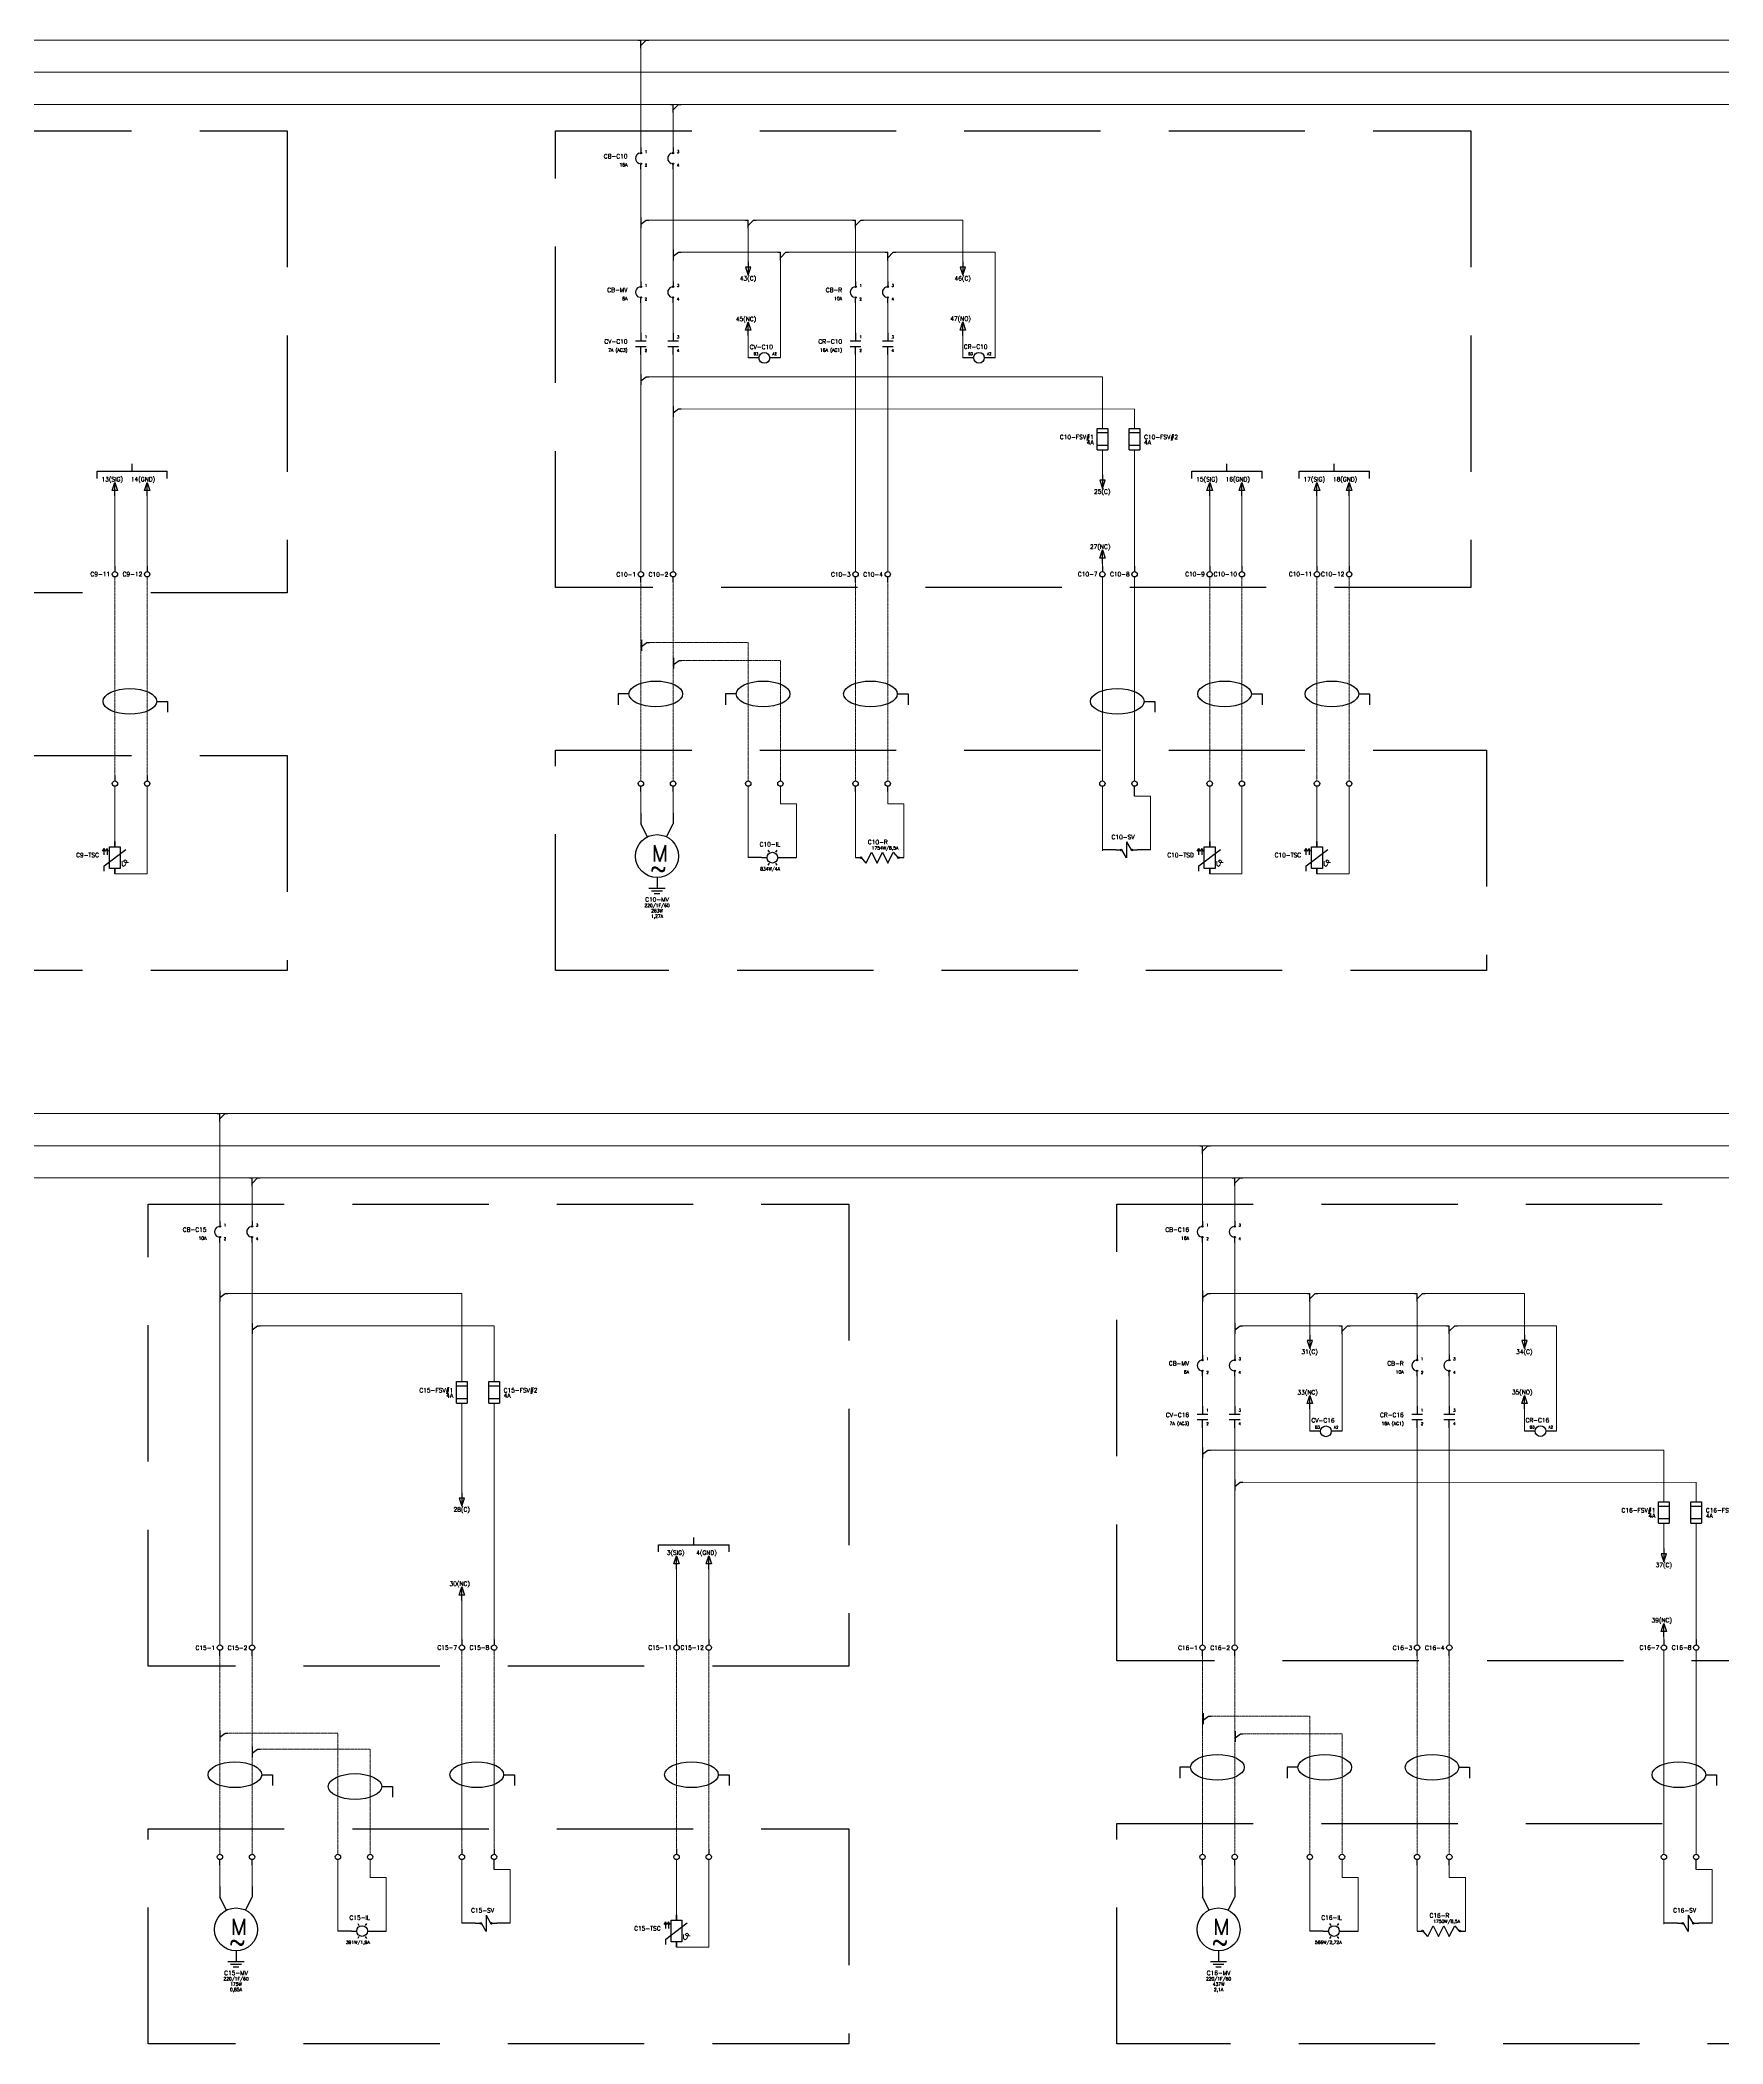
# Model space of a CAD drawing. Header units: inches. Extents: x 75782 to 87231, y -34126 to -18655.
# Drawn here: x 84316 to 85884, y -33126 to -31259 of the extents above; entities that cross this region are included whole.
import ezdxf
from ezdxf.enums import TextEntityAlignment as Align

# ---------------------------------------------------------------- set-up
doc = ezdxf.new("R2010")
doc.units = ezdxf.units.IN
doc.header["$MEASUREMENT"] = 0
doc.linetypes.add('DASHED', pattern=[19.05, 12.7, -6.35])
doc.linetypes.add('EPLANLINE7', pattern=[0])
for name, color, linetype, lineweight in [('A-Cable Belden', 9, 'Continuous', 18), ('A-Cables 220V', 6, 'Continuous', 18), ('SYMBOL', 2, 'Continuous', 25)]:
    doc.layers.add(name, color=color, linetype=linetype, lineweight=lineweight)
doc.styles.get("Standard").update_dxf_attribs({"font": 'ROMANS.SHX'})

# ---------------------------------------------------------------- blocks, each defined once
blk = doc.blocks.new('Temperature sensor')
for p, q in [((-10, -22.5), (10, -7.5)), ((-10, -27.5), (-10, -22.5))]:
    blk.add_line(p, q)
for points in [[(0, 0), (0, 0), (0, -5), (0, -5)], [(-5, -5), (5, -5), (5, -25), (-5, -25)], [(0, -30), (0, -30), (0, -25), (0, -25)]]:
    blk.add_lwpolyline(points, close=True)
at = {"layer": 'SYMBOL', "color": 0, "linetype": 'EPLANLINE7', "lineweight": 25}
for p, q in [((-10.4, -6.5), (-11.9, -8.9)), ((-10.4, -6.5), (-10.4, -12.5)), ((-10.4, -6.5), (-8.9, -8.9)), ((-7.4, -6.5), (-7.4, -12.5))]:
    blk.add_line(p, q, dxfattribs=at)
at = {"layer": 'SYMBOL', "color": 0, "linetype": 'EPLANLINE7', "lineweight": 13}
for p, q in [((-7.4, -6.5), (-8.9, -8.9)), ((-7.4, -6.5), (-5.9, -8.9)), ((-7.4, -12.5), (-7.4, -12.5)), ((-7.4, -12.5), (-7.4, -12.5)), ((6.6, -18.3), (6.6, -21.9)), ((9.6, -17.1), (8.1, -18.3)), ((8.1, -18.3), (9.6, -19.5)), ((11.1, -18.3), (9.6, -17.1)), ((9.6, -21.9), (11.1, -18.3)), ((6.6, -21.9), (8.1, -23.1)), ((8.1, -23.1), (9.6, -21.9)), ((9.6, -19.5), (12.6, -19.5))]:
    blk.add_line(p, q, dxfattribs=at)
at = {"flags": 4}
blk.add_attdef('NAME', text='', height=4, dxfattribs=at).set_placement((-14.8, -14.6), align=Align.RIGHT)
blk = doc.blocks.new('Borne - arriba')
blk.add_line((0, 0), (0, -5))
blk.add_circle((0, -7.5), 2.5)
at = {"flags": 4}
blk.add_attdef('NAME', text='', height=4, dxfattribs=at).set_placement((-4.4, -9.3), align=Align.RIGHT)
blk.add_attdef('#', (4.6, -8.9), '', height=3, dxfattribs=at)
blk = doc.blocks.new('Arrow-up')
for p, q in [((-2.5, 5), (0, 12.5)), ((2.5, 5), (-2.5, 5)), ((0, 0), (0, 12.5)), ((0, 12.5), (2.5, 5))]:
    blk.add_line(p, q)
at = {"flags": 4}
blk.add_attdef('NAME', text='', height=4, dxfattribs=at).set_placement((7.5, 13.5), align=Align.RIGHT)
blk = doc.blocks.new('derivación inferior')
for p, q in [((-2.5, 0), (0, 0)), ((0, -7.5), (0, 0)), ((0, -5), (5, 0)), ((5, 0), (7.5, 0))]:
    blk.add_line(p, q)
blk = doc.blocks.new('2F Breaker')
for p, q in [((0, 0), (0, -4.3)), ((30, 0), (30, -4.3)), ((0, -20), (0, -15.7)), ((30, -20), (30, -15.7))]:
    blk.add_line(p, q)
for centre in [(0, -5), (0, -15), (30, -5), (30, -15)]:
    blk.add_circle(centre, 0.653)
for centre in [(0, -10), (30, -10)]:
    blk.add_arc(centre, 5, 110, 250)
for s, p in [('2', (3.6, -17.7)), ('1', (3.6, -5)), ('3', (33.6, -5)), ('4', (33.6, -17.7))]:
    blk.add_text(s, height=2.5).set_placement(p)
at = {"flags": 4}
for tag, height, p in [('FEATURES', 3, (-12.5, -17.5)), ('NAME', 4, (-12.5, -10))]:
    blk.add_attdef(tag, text='', height=height, dxfattribs=at).set_placement(p, align=Align.RIGHT)
blk = doc.blocks.new('CONT 2F')
for p, q in [((33337.3, 23395.8), (33337.3, 23388.3)), ((33367.3, 23395.8), (33367.3, 23388.3)), ((33332.3, 23388.3), (33342.3, 23388.3)), ((33332.3, 23383.3), (33342.3, 23383.3)), ((33337.3, 23375.8), (33337.3, 23383.3)), ((33362.3, 23388.3), (33372.3, 23388.3)), ((33362.3, 23383.3), (33372.3, 23383.3)), ((33367.3, 23375.8), (33367.3, 23383.3))]:
    blk.add_line(p, q)
for s, p in [('1', (33340.9, 23390.8)), ('3', (33370.9, 23390.8)), ('2', (33340.9, 23378.1)), ('4', (33370.9, 23378.1))]:
    blk.add_text(s, height=2.5).set_placement(p)
at = {"flags": 4}
for tag, height, p in [('NAME', 4, (33324.8, 23385.8)), ('FEATURES', 3, (33324.8, 23378.3))]:
    blk.add_attdef(tag, text='', height=height, dxfattribs=at).set_placement(p, align=Align.RIGHT)
blk = doc.blocks.new('derivación a la derecha')
for p, q in [((0, 2.5), (0, -7.5)), ((0, -3.75), (5, 0)), ((5, 0), (7.5, 0))]:
    blk.add_line(p, q)
blk = doc.blocks.new('Relay Coil')
for p, q in [((5, 0), (0, 0)), ((20, 0), (15, 0))]:
    blk.add_line(p, q)
blk.add_circle((10, 0), 5)
for s, p in [('B3', (0, 2.5)), ('A2', (17.5, 2.5))]:
    blk.add_text(s, height=2.5).set_placement(p)
at = {"flags": 4}
for tag, height, p in [('NAME', 4, (18.1, 8.2)), ('INTENSIDAD', 3, (21, -10)), ('PAGE', 3, (20.6, -15.1))]:
    blk.add_attdef(tag, text='', height=height, dxfattribs=at).set_placement(p, align=Align.RIGHT)
blk = doc.blocks.new('Arrow-down')
for p, q in [((0, 0), (0, -12.5)), ((2.5, -5), (-2.5, -5)), ((-2.5, -5), (0, -12.5)), ((0, -12.5), (2.5, -5))]:
    blk.add_line(p, q)
at = {"flags": 4}
blk.add_attdef('NAME', text='', height=4, dxfattribs=at).set_placement((7.5, -17.5), align=Align.RIGHT)
blk = doc.blocks.new('2F motor')
for p, q in [((0, 0), (0, -10)), ((30, 0), (30, -10)), ((6.1, -22.1), (0, -10)), ((23.9, -22.1), (30, -10)), ((7.5, -70), (22.5, -70)), ((10, -72.5), (20, -72.5)), ((15, -60), (15, -70)), ((12.5, -75), (17.5, -75))]:
    blk.add_line(p, q)
blk.add_circle((15, -40), 20)
blk.add_text('M', height=15).set_placement((10, -45))
at = {"insert": (8.6, -43.8), "char_height": 15, "width": 78.304, "attachment_point": 1}
blk.add_mtext('{\\Fsimplex|c0;~}', dxfattribs=at)
at = {"flags": 4}
for tag, height, p in [('VOLTAJE', 3, (15, -87.5)), ('NAME', 4, (15, -82.5)), ('HP', 3, (15, -92.5)), ('CURRENT', 3, (15, -97.5))]:
    blk.add_attdef(tag, text='', height=height, dxfattribs=at).set_placement(p, align=Align.CENTER)
blk = doc.blocks.new('Heater')
for p, q in [((0, 0), (4.3, 0)), ((10, -5), (5.7, 0)), ((10, -5), (15, 5)), ((15, 5), (20, -5)), ((20, -5), (25, 5)), ((25, 5), (30, -5)), ((30, -5), (35, 5)), ((35, 5), (39.3, 0)), ((40.7, 0), (45, 0))]:
    blk.add_line(p, q)
for centre in [(5, 0), (40, 0)]:
    blk.add_circle(centre, 0.704)
at = {"flags": 4}
for tag, height, p in [('NAME', 4, (30, 12.5)), ('DATA', 3, (27.5, 7.5))]:
    blk.add_attdef(tag, text='', height=height, dxfattribs=at).set_placement(p, align=Align.RIGHT)
blk = doc.blocks.new('Pilot Light')
for p, q in [((-10, 0), (-5, 0)), ((-4.1, 7.1), (-3, 5.2)), ((4.1, 7.1), (3, 5.2)), ((5, 0), (10, 0)), ((-3, -5.2), (-4.1, -7.1)), ((3, -5.2), (4.1, -7.1))]:
    blk.add_line(p, q)
blk.add_circle((0, 0), 5)
at = {"flags": 4}
for tag, height, p in [('NAME', 4, (7.4, 10.4)), ('COLOR', 3, (7.2, -12.1))]:
    blk.add_attdef(tag, text='', height=height, dxfattribs=at).set_placement(p, align=Align.RIGHT)
blk = doc.blocks.new('Fusible')
at = {"color": 0, "ltscale": 0.1}
for p, q in [((45791, 2917.9), (45791, 2937.9)), ((45791, 2937.9), (45801, 2937.9)), ((45791, 2933.9), (45801, 2933.9)), ((45801, 2937.9), (45801, 2917.9)), ((45801, 2921.9), (45791, 2921.9)), ((45791, 2917.9), (45801, 2917.9))]:
    blk.add_line(p, q, dxfattribs=at)
at = {"flags": 4}
for p in [(45787.9, 2927.9), (45787.9, 2922.9)]:
    blk.add_attdef('NAME', text='', height=4, dxfattribs=at).set_placement(p, align=Align.RIGHT)
blk = doc.blocks.new('fusible1')
at = {"color": 0, "ltscale": 0.1}
for p, q in [((45821, 2917.9), (45821, 2937.9)), ((45821, 2937.9), (45831, 2937.9)), ((45821, 2933.9), (45831, 2933.9)), ((45831, 2937.9), (45831, 2917.9)), ((45831, 2921.9), (45821, 2921.9)), ((45821, 2917.9), (45831, 2917.9))]:
    blk.add_line(p, q, dxfattribs=at)
at = {"flags": 4}
for p in [(45834.9, 2927.9), (45834.9, 2922.9)]:
    blk.add_attdef('NAME', p, '', height=4, dxfattribs=at)
blk = doc.blocks.new('Borne - abajo')
blk.add_line((0, 0), (0, 5))
blk.add_circle((0, 7.5), 2.5)
at = {"flags": 4}
blk.add_attdef('NAME', text='', height=4, dxfattribs=at).set_placement((-4.4, 5.3), align=Align.RIGHT)
blk.add_attdef('#', (4.6, 5.9), '', height=3, dxfattribs=at)
blk = doc.blocks.new('Solenoid Coil')
for p, q in [((0, 0), (4.3, 0)), ((10, -7.5), (5.7, 0)), ((10, 7.5), (10, -7.5)), ((10, 7.5), (14.3, 0)), ((15.7, 0), (20, 0))]:
    blk.add_line(p, q)
for centre in [(5, 0), (15, 0)]:
    blk.add_circle(centre, 0.704)
at = {"flags": 4}
for tag, height, p in [('NAME', 4, (17.5, 10)), ('PAGE', 3, (15, -17.5))]:
    blk.add_attdef(tag, text='', height=height, dxfattribs=at).set_placement(p, align=Align.RIGHT)

msp = doc.modelspace()

# ---------------------------------------------------------------- linework, layer by layer
for p, q in [((84981, -31555), (84976, -31555)), ((85006, -31555), (85001, -31555)), ((85181, -31554.8), (85176, -31554.8)), ((85206, -31554.8), (85201, -31554.8)), ((84385.9, -31944), (84385.9, -31949)), ((84415.9, -31944), (84415.9, -31949)), ((84876, -31959), (84876, -31954)), ((84906, -31959), (84906, -31954)), ((85076, -31959), (85076, -31954)), ((85106, -31959), (85106, -31954)), ((84988.5, -32020.5), (84976, -32020.5)), ((85008.5, -32020.5), (85021, -32020.5)), ((85318.5, -32013.3), (85306, -32013.3)), ((85351, -32013.3), (85338.5, -32013.3)), ((85504.3, -32554.9), (85499.3, -32554.9)), ((85529.3, -32554.9), (85524.3, -32554.9)), ((85704.3, -32554.7), (85699.3, -32554.7)), ((85729.3, -32554.7), (85724.3, -32554.7)), ((84709.2, -32943.9), (84709.2, -32948.9)), ((84739.2, -32943.9), (84739.2, -32948.9)), ((84909.2, -32943.9), (84909.2, -32948.9)), ((84939.2, -32943.9), (84939.2, -32948.9)), ((84483.7, -32958.9), (84483.7, -32953.9)), ((84513.7, -32958.9), (84513.7, -32953.9)), ((85399.3, -32958.9), (85399.3, -32953.9)), ((85429.3, -32958.9), (85429.3, -32953.9)), ((85599.3, -32958.9), (85599.3, -32953.9)), ((85629.3, -32958.9), (85629.3, -32953.9)), ((84606.2, -33020.4), (84593.7, -33020.4)), ((84626.2, -33020.4), (84638.7, -33020.4)), ((84721.7, -33013.2), (84709.2, -33013.2)), ((84754.2, -33013.2), (84741.7, -33013.2)), ((85511.8, -33020.4), (85499.3, -33020.4)), ((85531.8, -33020.4), (85544.3, -33020.4)), ((85841.8, -33013.2), (85829.3, -33013.2)), ((85874.3, -33013.2), (85861.8, -33013.2))]:
    msp.add_line(p, q)
at = {"ltscale": 0.1}
for p, q in [((84402, -31660.6), (84402, -31653.8)), ((85422.1, -31660.6), (85422.1, -31653.8)), ((85522.1, -31660.6), (85522.1, -31653.8)), ((84369.2, -31667.3), (84369.2, -31660.6)), ((84369.2, -31660.6), (84434.7, -31660.6)), ((84434.7, -31667.3), (84434.7, -31660.6)), ((85389.3, -31667.3), (85389.3, -31660.6)), ((85389.3, -31660.6), (85454.9, -31660.6)), ((85454.9, -31667.3), (85454.9, -31660.6)), ((85489.3, -31667.3), (85489.3, -31660.6)), ((85489.3, -31660.6), (85554.9, -31660.6)), ((85554.9, -31667.3), (85554.9, -31660.6)), ((84424.8, -31874.9), (84434.8, -31874.9)), ((84434.8, -31874.9), (84434.8, -31884.9)), ((84864.9, -31868), (84854.9, -31868)), ((84854.9, -31868), (84854.9, -31878)), ((84964.9, -31868), (84954.9, -31868)), ((84954.9, -31868), (84954.9, -31878)), ((85114.9, -31868), (85124.9, -31868)), ((85124.9, -31868), (85124.9, -31878)), ((85344.9, -31874.9), (85354.9, -31874.9)), ((85344.9, -31874.9), (85354.9, -31874.9)), ((85354.9, -31874.9), (85354.9, -31884.9)), ((85354.9, -31874.9), (85354.9, -31884.9)), ((85444.9, -31868), (85454.9, -31868)), ((85454.9, -31868), (85454.9, -31878)), ((85544.9, -31868), (85554.9, -31868)), ((85554.9, -31868), (85554.9, -31878)), ((85336, -31963.3), (85336, -31954)), ((84892.5, -32667.2), (84892.5, -32660.5)), ((84892.5, -32660.5), (84958.1, -32660.5)), ((84925.3, -32660.5), (84925.3, -32653.7)), ((84958.1, -32667.2), (84958.1, -32660.5)), ((85388.2, -32867.9), (85378.2, -32867.9)), ((85378.2, -32867.9), (85378.2, -32877.9)), ((85488.2, -32867.9), (85478.2, -32867.9)), ((85478.2, -32867.9), (85478.2, -32877.9)), ((85638.2, -32867.9), (85648.2, -32867.9)), ((85648.2, -32867.9), (85648.2, -32877.9)), ((84522.7, -32874.8), (84532.7, -32874.8)), ((84532.7, -32874.8), (84532.7, -32884.8)), ((84634.6, -32885.8), (84644.6, -32885.8)), ((84644.6, -32885.8), (84644.6, -32895.8)), ((84748.1, -32874.8), (84758.1, -32874.8)), ((84748.1, -32874.8), (84758.1, -32874.8)), ((84758.1, -32874.8), (84758.1, -32884.8)), ((84758.1, -32874.8), (84758.1, -32884.8)), ((84948.1, -32874.8), (84958.1, -32874.8)), ((84958.1, -32874.8), (84958.1, -32884.8)), ((85868.2, -32874.8), (85878.2, -32874.8)), ((85868.2, -32874.8), (85878.2, -32874.8)), ((85878.2, -32874.8), (85878.2, -32884.8)), ((85878.2, -32874.8), (85878.2, -32884.8)), ((84739.2, -32963.2), (84739.2, -32953.9)), ((85859.3, -32963.2), (85859.3, -32953.9))]:
    msp.add_line(p, q, dxfattribs=at)
at = {"linetype": 'DASHED', "ltscale": 10}
for points in [[(83893.4, -31343.5), (84546.3, -31343.5), (84546.3, -31773.8), (83893.4, -31773.8)], [(84796.3, -31343.5), (85649.2, -31343.5), (85649.2, -31768.8), (84796.3, -31768.8)], [(83893.4, -31925.4), (84546.3, -31925.4), (84546.3, -32125.7), (83893.4, -32125.7)], [(84796.3, -31920.4), (85664.1, -31920.4), (85664.1, -32125.7), (84796.3, -32125.7)], [(84416.7, -32343.4), (85069.6, -32343.4), (85069.6, -32773.6), (84416.7, -32773.6)], [(85319.6, -32343.4), (86172.5, -32343.4), (86172.5, -32768.6), (85319.6, -32768.6)], [(84416.7, -32925.3), (85069.6, -32925.3), (85069.6, -33125.6), (84416.7, -33125.6)], [(85319.6, -32920.3), (86187.5, -32920.3), (86187.5, -33125.6), (85319.6, -33125.6)]]:
    msp.add_lwpolyline(points, close=True, dxfattribs=at)
for centre in [(84385.9, -31951.5), (84415.9, -31951.5), (84876, -31951.5), (84906, -31951.5), (84976, -31951.5), (85006, -31951.5), (85076, -31951.5), (85106, -31951.5), (85306, -31951.5), (85336, -31951.5), (85406, -31951.5), (85436, -31951.5), (85506, -31951.5), (85536, -31951.5), (84483.7, -32951.4), (84513.7, -32951.4), (84593.7, -32951.4), (84623.7, -32951.4), (84709.2, -32951.4), (84709.2, -32951.4), (84709.2, -32951.4), (84739.2, -32951.4), (84739.2, -32951.4), (84739.2, -32951.4), (84909.2, -32951.4), (84939.2, -32951.4), (85399.3, -32951.4), (85429.3, -32951.4), (85499.3, -32951.4), (85529.3, -32951.4), (85599.3, -32951.4), (85629.3, -32951.4), (85829.3, -32951.4), (85859.3, -32951.4)]:
    msp.add_circle(centre, 2.5)
at = {"ltscale": 0.1}
for centre in [(84399.8, -31874.9), (84889.9, -31868), (84989.9, -31868), (85089.9, -31868), (85319.9, -31874.9), (85419.9, -31868), (85519.9, -31868), (84497.7, -32874.8), (84723.1, -32874.8), (84923.1, -32874.8), (85413.2, -32867.9), (85513.2, -32867.9), (85613.2, -32867.9), (85843.2, -32874.8), (84609.6, -32885.8)]:
    msp.add_ellipse(centre, major_axis=(-25, 0), ratio=0.48, dxfattribs=at)
at = {"layer": 'A-Cable Belden'}
for p, q in [((84385.9, -31754), (84385.9, -31683.5)), ((84415.9, -31683.5), (84415.9, -31754)), ((85406, -31754), (85406, -31683.5)), ((85436, -31683.5), (85436, -31754)), ((85506, -31754), (85506, -31683.5)), ((85536, -31683.5), (85536, -31754)), ((84385.9, -32008), (84385.9, -31954)), ((84415.9, -31954), (84415.9, -32035.5)), ((85406, -32005.5), (85406, -31954)), ((85436, -31954), (85436, -32035.5)), ((85506, -32008), (85506, -31954)), ((85536, -31954), (85536, -32035.5)), ((84415.9, -32035.5), (84385.9, -32035.5)), ((85436, -32035.5), (85406, -32035.5)), ((85536, -32035.5), (85506, -32035.5)), ((84909.2, -32753.9), (84909.2, -32683.4)), ((84939.2, -32683.4), (84939.2, -32753.9)), ((84909.2, -33007.9), (84909.2, -32953.9)), ((84939.2, -32953.9), (84939.2, -33035.4)), ((84939.2, -33035.4), (84909.2, -33035.4))]:
    msp.add_line(p, q, dxfattribs=at)
at = {"layer": 'A-Cable Belden', "linetype": 'DASHED', "ltscale": 0.01}
for p, q in [((84385.9, -31759), (84385.9, -31944)), ((84415.9, -31759), (84415.9, -31944)), ((85406, -31759), (85406, -31949)), ((85436, -31759), (85436, -31949)), ((85506, -31759), (85506, -31949)), ((85536, -31759), (85536, -31949)), ((84909.2, -32758.9), (84909.2, -32943.9)), ((84939.2, -32758.9), (84939.2, -32943.9))]:
    msp.add_line(p, q, dxfattribs=at)
at = {"layer": 'A-Cables 220V'}
for p, q in [((80133, -31258.9), (86791.7, -31258.9)), ((84876, -31359.1), (84876, -31258.9)), ((80163, -31288.9), (86791.7, -31288.9)), ((80193, -31318.9), (86791.7, -31318.9)), ((84906, -31359.1), (84906, -31318.9)), ((84876, -31379.1), (84876, -31479.1)), ((84906, -31379.1), (84906, -31479.1)), ((84883.5, -31426.6), (84976, -31426.6)), ((84976, -31434.1), (84976, -31465.4)), ((84981, -31426.6), (84983.5, -31426.6)), ((84983.5, -31426.6), (85073.5, -31426.6)), ((85076, -31483.7), (85076, -31426.6)), ((85081, -31426.6), (85176, -31426.6)), ((85176, -31426.6), (85176, -31465.4)), ((84913.5, -31456.6), (85006, -31456.6)), ((85006, -31464.1), (85006, -31555)), ((85011, -31456.6), (85013.5, -31456.6)), ((85013.5, -31456.6), (85103.5, -31456.6)), ((85106, -31483.7), (85106, -31456.6)), ((85111, -31456.6), (85206, -31456.6)), ((85206, -31456.6), (85206, -31554.8)), ((84876, -31479.1), (84876, -31488)), ((84906, -31479.1), (84906, -31488)), ((84876, -31499.3), (84876, -31539.2)), ((84906, -31499.3), (84906, -31539.2)), ((85076, -31503.7), (85076, -31539.2)), ((85106, -31503.7), (85106, -31539.2)), ((84876, -31544.2), (84876, -31580)), ((84906, -31544.2), (84906, -31610)), ((84976, -31534.2), (84976, -31555)), ((85076, -31544.2), (85076, -31754)), ((85106, -31544.2), (85106, -31754)), ((85176, -31534), (85176, -31554.8)), ((84876, -31580), (84876, -31643.9)), ((84883.5, -31572.5), (85306, -31572.5)), ((85306, -31572.5), (85306, -31620.7)), ((84906, -31606.3), (84906, -31754)), ((84913.5, -31602.5), (85336, -31602.6)), ((85336, -31602.5), (85336, -31620.7)), ((84876, -31643.9), (84876, -31754)), ((85336, -31640.7), (85336, -31754)), ((85306, -31746.4), (85306, -31754)), ((85306, -31759), (85306, -31949)), ((85336, -31949), (85336, -31759)), ((84876, -31954), (84876, -31979)), ((84906, -31954), (84906, -31979)), ((84976, -31954), (84976, -32020.5)), ((85006, -31954), (85006, -31970.5)), ((85076, -31954), (85076, -32020.5)), ((85106, -31954), (85106, -31970.5)), ((85306, -31954), (85306, -32013.3)), ((85021, -31970.5), (85006, -31970.5)), ((85021, -32020.5), (85021, -31970.5)), ((85121, -31970.5), (85106, -31970.5)), ((85121, -32020.5), (85121, -31970.5)), ((85306, -31965.8), (85306, -32014)), ((85351, -31963.3), (85336, -31963.3)), ((85351, -32013.3), (85351, -31963.3)), ((80463, -32258.9), (86791.7, -32258.9)), ((84483.7, -32359), (84483.7, -32258.9)), ((80462.8, -32288.9), (86791.7, -32288.9)), ((85399.3, -32359), (85399.3, -32288.9)), ((80462.8, -32318.9), (86791.7, -32318.9)), ((84513.7, -32359), (84513.7, -32318.9)), ((85429.3, -32359), (85429.3, -32318.8)), ((84483.7, -32379), (84483.7, -32424)), ((84513.7, -32379), (84513.7, -32454)), ((85399.3, -32379), (85399.3, -32479)), ((85429.3, -32379), (85429.3, -32479)), ((84483.7, -32434), (84483.7, -32753.9)), ((84491.2, -32426.5), (84709.2, -32426.5)), ((84709.2, -32426.5), (84709.2, -32508.6)), ((85406.8, -32426.5), (85499.3, -32426.5)), ((85499.3, -32434), (85499.3, -32465.3)), ((85504.3, -32426.5), (85506.8, -32426.5)), ((85506.8, -32426.5), (85596.8, -32426.5)), ((85599.3, -32483.6), (85599.3, -32426.5)), ((85604.3, -32426.5), (85699.3, -32426.5)), ((85699.3, -32426.5), (85699.3, -32465.3)), ((84521.2, -32456.5), (84739.2, -32456.5)), ((84739.2, -32456.5), (84739.2, -32508.6)), ((85436.8, -32456.5), (85529.3, -32456.5)), ((85534.3, -32456.5), (85536.8, -32456.5)), ((85536.8, -32456.5), (85626.8, -32456.5)), ((85629.3, -32483.6), (85629.3, -32456.5)), ((85634.3, -32456.5), (85729.3, -32456.5)), ((85729.3, -32456.5), (85729.3, -32554.7)), ((84513.7, -32464), (84513.7, -32753.9)), ((85399.3, -32479), (85399.3, -32487.9)), ((85429.3, -32479), (85429.3, -32487.9)), ((85529.3, -32464), (85529.3, -32554.9)), ((85399.3, -32499.2), (85399.3, -32539.1)), ((85429.3, -32499.2), (85429.3, -32539.1)), ((85599.3, -32503.6), (85599.3, -32539.1)), ((85629.3, -32503.6), (85629.3, -32539.1)), ((84709.2, -32528.6), (84709.2, -32612.2)), ((84739.2, -32528.6), (84739.2, -32753.9)), ((85499.3, -32534.1), (85499.3, -32554.9)), ((85699.3, -32533.9), (85699.3, -32554.7)), ((85399.3, -32544.1), (85399.3, -32579.9)), ((85429.3, -32544.1), (85429.3, -32609.9)), ((85599.3, -32544.1), (85599.3, -32753.9)), ((85629.3, -32544.1), (85629.3, -32753.9)), ((85406.8, -32572.4), (85829.3, -32572.4)), ((85829.3, -32572.4), (85829.3, -32620.5)), ((85399.3, -32579.9), (85399.3, -32643.8)), ((85429.3, -32606.2), (85429.3, -32753.9)), ((85436.8, -32602.4), (85859.3, -32602.5)), ((85859.3, -32602.4), (85859.3, -32620.5)), ((85399.3, -32643.8), (85399.3, -32753.9)), ((85859.3, -32640.5), (85859.3, -32753.9)), ((84709.2, -32712.4), (84709.2, -32753.9)), ((85829.3, -32746.3), (85829.3, -32753.9)), ((85829.3, -32758.9), (85829.3, -32948.9)), ((85859.3, -32948.9), (85859.3, -32758.9)), ((84483.7, -32953.9), (84483.7, -32978.9)), ((84513.7, -32953.9), (84513.7, -32978.9)), ((84593.7, -32953.9), (84593.7, -33020.4)), ((84623.7, -32953.9), (84623.7, -32970.4)), ((84709.2, -32953.9), (84709.2, -33013.2)), ((84754.2, -32963.2), (84739.2, -32963.2)), ((84754.2, -33013.2), (84754.2, -32963.2)), ((85399.3, -32953.9), (85399.3, -32978.9)), ((85429.3, -32953.9), (85429.3, -32978.9)), ((85499.3, -32953.9), (85499.3, -33020.4)), ((85529.3, -32953.9), (85529.3, -32970.4)), ((85599.3, -32953.9), (85599.3, -33020.4)), ((85629.3, -32953.9), (85629.3, -32970.4)), ((85829.3, -32953.9), (85829.3, -33013.2)), ((85874.3, -32963.2), (85859.3, -32963.2)), ((85874.3, -33013.2), (85874.3, -32963.2)), ((84638.7, -32970.4), (84623.7, -32970.4)), ((84638.7, -33020.4), (84638.7, -32970.4)), ((85544.3, -32970.4), (85529.3, -32970.4)), ((85544.3, -33020.4), (85544.3, -32970.4)), ((85644.3, -32970.4), (85629.3, -32970.4)), ((85644.3, -33020.4), (85644.3, -32970.4)), ((85829.3, -32965.7), (85829.3, -33013.9))]:
    msp.add_line(p, q, dxfattribs=at)
at = {"layer": 'A-Cables 220V', "ltscale": 0.1}
for p, q in [((85306, -31640.7), (85306, -31664)), ((85829.3, -32640.5), (85829.3, -32663.9))]:
    msp.add_line(p, q, dxfattribs=at)
at = {"layer": 'A-Cables 220V', "linetype": 'DASHED', "ltscale": 0.01}
for p, q in [((84876, -31764), (84876, -31949)), ((84906, -31764), (84906, -31949)), ((85076, -31764), (85076, -31949)), ((85106, -31764), (85106, -31949)), ((84976, -31820.2), (84976, -31949)), ((85006, -31836.9), (85006, -31949)), ((84483.7, -32758.9), (84483.7, -32948.9)), ((84513.7, -32758.9), (84513.7, -32948.9)), ((84709.2, -32758.9), (84709.2, -32943.9)), ((84709.2, -32758.9), (84709.2, -32948.9)), ((84739.2, -32758.9), (84739.2, -32948.9)), ((85399.3, -32763.9), (85399.3, -32948.9)), ((85429.3, -32763.9), (85429.3, -32948.9)), ((85599.3, -32763.9), (85599.3, -32948.9)), ((85629.3, -32763.9), (85629.3, -32948.9)), ((85499.3, -32820.1), (85499.3, -32948.9)), ((84593.7, -32836.1), (84491.2, -32836.1)), ((84623.7, -32851.1), (84521.2, -32851.1)), ((84593.7, -32836.1), (84593.7, -32948.9)), ((84623.7, -32851.1), (84623.7, -32948.9)), ((85529.3, -32836.8), (85529.3, -32948.9)), ((84709.2, -32867.7), (84709.2, -32936.8)), ((84739.2, -32867.7), (84739.2, -32936.8))]:
    msp.add_line(p, q, dxfattribs=at)
for points in [[(84884, -31820.2), (84976, -31820.2)], [(84914, -31836.9), (85006, -31836.9)], [(85407.3, -32820.1), (85499.3, -32820.1)], [(85437.3, -32836.8), (85529.3, -32836.8)]]:
    msp.add_lwpolyline(points, dxfattribs=at)

# ---------------------------------------------------------------- block references
for name, p in [('derivación inferior', (84876, -31258.9)), ('derivación inferior', (84876, -31258.9)), ('derivación inferior', (84876, -31258.9)), ('derivación inferior', (84906, -31318.9)), ('derivación inferior', (84906, -31318.9)), ('derivación inferior', (84906, -31318.9)), ('derivación a la derecha', (84876, -31426.6)), ('derivación inferior', (84976, -31426.6)), ('derivación inferior', (85076, -31426.6)), ('derivación a la derecha', (84906, -31456.6)), ('derivación inferior', (85006, -31456.6)), ('derivación inferior', (85106, -31456.6)), ('derivación a la derecha', (84876, -31572.5)), ('derivación a la derecha', (84906, -31602.5)), ('derivación a la derecha', (84876.5, -31820.2)), ('derivación a la derecha', (84906.5, -31836.9)), ('derivación inferior', (84483.7, -32258.9)), ('derivación inferior', (85399.3, -32288.9)), ('derivación inferior', (85399.3, -32288.9)), ('derivación inferior', (85399.3, -32288.9)), ('derivación inferior', (84513.7, -32318.9)), ('derivación inferior', (85429.3, -32318.8)), ('derivación inferior', (85429.3, -32318.8)), ('derivación inferior', (85429.3, -32318.8)), ('derivación a la derecha', (84483.7, -32426.5)), ('derivación a la derecha', (85399.3, -32426.5)), ('derivación inferior', (85499.3, -32426.5)), ('derivación inferior', (85599.3, -32426.5)), ('derivación a la derecha', (84513.7, -32456.5)), ('derivación a la derecha', (85429.3, -32456.5)), ('derivación inferior', (85529.3, -32456.5)), ('derivación inferior', (85629.3, -32456.5)), ('derivación a la derecha', (85399.3, -32572.4)), ('derivación a la derecha', (85429.3, -32602.4)), ('derivación a la derecha', (84483.7, -32836.1)), ('derivación a la derecha', (85399.8, -32820.1)), ('derivación a la derecha', (85429.8, -32836.8)), ('derivación a la derecha', (84513.7, -32851.1))]:
    msp.add_blockref(name, p)
ref = msp.add_blockref('2F Breaker', (84876, -31359.1))
ref.add_attrib('NAME', 'CB-C10', dxfattribs={"height": 4}).set_placement((84863.5, -31369.1), align=Align.RIGHT)
ref.add_attrib('FEATURES', '16A', dxfattribs={"height": 3}).set_placement((84863.5, -31376.6), align=Align.RIGHT)
ref = msp.add_blockref('Arrow-down', (84976, -31465.4))
ref.add_attrib('NAME', '43(C)', dxfattribs={"height": 4}).set_placement((84983.5, -31482.9), align=Align.RIGHT)
ref = msp.add_blockref('Arrow-down', (85176, -31465.4))
ref.add_attrib('NAME', '46(C)', dxfattribs={"height": 4}).set_placement((85183.5, -31482.9), align=Align.RIGHT)
ref = msp.add_blockref('2F Breaker', (84876, -31483.7))
ref.add_attrib('NAME', 'CB-MV', dxfattribs={"height": 4}).set_placement((84863.5, -31493.7), align=Align.RIGHT)
ref.add_attrib('FEATURES', '6A', dxfattribs={"height": 3}).set_placement((84863.5, -31501.2), align=Align.RIGHT)
ref = msp.add_blockref('2F Breaker', (85076, -31483.7))
ref.add_attrib('NAME', 'CB-R', dxfattribs={"height": 4}).set_placement((85063.5, -31493.7), align=Align.RIGHT)
ref.add_attrib('FEATURES', '10A', dxfattribs={"height": 3}).set_placement((85063.5, -31501.2), align=Align.RIGHT)
ref = msp.add_blockref('Arrow-up', (84976, -31534.2))
ref.add_attrib('NAME', '45(NC)', dxfattribs={"height": 4}).set_placement((84983.5, -31520.7), align=Align.RIGHT)
ref = msp.add_blockref('Arrow-up', (85176, -31534))
ref.add_attrib('NAME', '47(NO)', dxfattribs={"height": 4}).set_placement((85183.5, -31520.5), align=Align.RIGHT)
ref = msp.add_blockref('CONT 2F', (51538.7, -54927.5))
ref.add_attrib('NAME', 'CV-C10', dxfattribs={"height": 4}).set_placement((84863.5, -31541.7), align=Align.RIGHT)
ref.add_attrib('FEATURES', '7A (AC3)', dxfattribs={"height": 3}).set_placement((84863.5, -31549.2), align=Align.RIGHT)
ref = msp.add_blockref('Relay Coil', (84981, -31555))
ref.add_attrib('NAME', 'CV-C10', dxfattribs={"height": 4}).set_placement((84999, -31546.8), align=Align.RIGHT)
ref = msp.add_blockref('CONT 2F', (51738.7, -54927.5))
ref.add_attrib('NAME', 'CR-C10', dxfattribs={"height": 4}).set_placement((85063.5, -31541.7), align=Align.RIGHT)
ref.add_attrib('FEATURES', '16A (AC1)', dxfattribs={"height": 3}).set_placement((85063.5, -31549.2), align=Align.RIGHT)
ref = msp.add_blockref('Relay Coil', (85181, -31554.8))
ref.add_attrib('NAME', 'CR-C10', dxfattribs={"height": 4}).set_placement((85199, -31546.6), align=Align.RIGHT)
at = {"color": 0}
ref = msp.add_blockref('Fusible', (39510, -34558.5), dxfattribs=at)
ref.add_attrib('NAME', 'C10-FSV#1', dxfattribs={"height": 4}).set_placement((85297.9, -31630.7), align=Align.RIGHT)
ref.add_attrib('NAME', '4A', dxfattribs={"height": 4}).set_placement((85297.9, -31635.7), align=Align.RIGHT)
ref = msp.add_blockref('fusible1', (39510, -34558.5), dxfattribs=at)
ref.add_attrib('NAME', 'C10-FSV#2', (85344.9, -31630.7), dxfattribs={"height": 4})
ref.add_attrib('NAME', '4A', (85344.9, -31635.7), dxfattribs={"height": 4})
ref = msp.add_blockref('Arrow-up', (84385.9, -31683.5))
ref.add_attrib('NAME', '13(SIG)', dxfattribs={"height": 4}).set_placement((84393.4, -31670), align=Align.RIGHT)
ref = msp.add_blockref('Arrow-up', (84415.9, -31683.5))
ref.add_attrib('NAME', '14(GND)', dxfattribs={"height": 4}).set_placement((84423.4, -31670), align=Align.RIGHT)
ref = msp.add_blockref('Arrow-down', (85306, -31664))
ref.add_attrib('NAME', '25(C)', dxfattribs={"height": 4}).set_placement((85313.5, -31681.5), align=Align.RIGHT)
ref = msp.add_blockref('Arrow-up', (85406, -31683.5))
ref.add_attrib('NAME', '15(SIG)', dxfattribs={"height": 4}).set_placement((85413.5, -31670), align=Align.RIGHT)
ref = msp.add_blockref('Arrow-up', (85436, -31683.5))
ref.add_attrib('NAME', '16(GND)', dxfattribs={"height": 4}).set_placement((85443.5, -31670), align=Align.RIGHT)
ref = msp.add_blockref('Arrow-up', (85506, -31683.5))
ref.add_attrib('NAME', '17(SIG)', dxfattribs={"height": 4}).set_placement((85513.5, -31670), align=Align.RIGHT)
ref = msp.add_blockref('Arrow-up', (85536, -31683.5))
ref.add_attrib('NAME', '18(GND)', dxfattribs={"height": 4}).set_placement((85543.5, -31670), align=Align.RIGHT)
ref = msp.add_blockref('Arrow-up', (85306, -31746.4))
ref.add_attrib('NAME', '27(NC)', dxfattribs={"height": 4}).set_placement((85313.5, -31732.9), align=Align.RIGHT)
ref = msp.add_blockref('Borne - arriba', (84385.9, -31749))
ref.add_attrib('NAME', 'C9-11', dxfattribs={"height": 4}).set_placement((84381.4, -31758.4), align=Align.RIGHT)
ref = msp.add_blockref('Borne - arriba', (84415.9, -31749))
ref.add_attrib('NAME', 'C9-12', dxfattribs={"height": 4}).set_placement((84411.4, -31758.4), align=Align.RIGHT)
ref = msp.add_blockref('Borne - arriba', (85306, -31749))
ref.add_attrib('NAME', 'C10-7', dxfattribs={"height": 4}).set_placement((85301.5, -31758.4), align=Align.RIGHT)
ref = msp.add_blockref('Borne - arriba', (85336, -31749))
ref.add_attrib('NAME', 'C10-8', dxfattribs={"height": 4}).set_placement((85331.5, -31758.4), align=Align.RIGHT)
ref = msp.add_blockref('Borne - arriba', (85406, -31749))
ref.add_attrib('NAME', 'C10-9', dxfattribs={"height": 4}).set_placement((85401.5, -31758.4), align=Align.RIGHT)
ref = msp.add_blockref('Borne - arriba', (85436, -31749))
ref.add_attrib('NAME', 'C10-10', dxfattribs={"height": 4}).set_placement((85431.5, -31758.4), align=Align.RIGHT)
ref = msp.add_blockref('Borne - arriba', (85506, -31749))
ref.add_attrib('NAME', 'C10-11', dxfattribs={"height": 4}).set_placement((85501.5, -31758.4), align=Align.RIGHT)
ref = msp.add_blockref('Borne - arriba', (85536, -31749))
ref.add_attrib('NAME', 'C10-12', dxfattribs={"height": 4}).set_placement((85531.5, -31758.4), align=Align.RIGHT)
ref = msp.add_blockref('Borne - abajo', (84876, -31764))
ref.add_attrib('NAME', 'C10-1', dxfattribs={"height": 4}).set_placement((84871.5, -31758.7), align=Align.RIGHT)
ref = msp.add_blockref('Borne - abajo', (84906, -31764))
ref.add_attrib('NAME', 'C10-2', dxfattribs={"height": 4}).set_placement((84901.5, -31758.7), align=Align.RIGHT)
ref = msp.add_blockref('Borne - abajo', (85076, -31764))
ref.add_attrib('NAME', 'C10-3', dxfattribs={"height": 4}).set_placement((85071.5, -31758.7), align=Align.RIGHT)
ref = msp.add_blockref('Borne - abajo', (85106, -31764))
ref.add_attrib('NAME', 'C10-4', dxfattribs={"height": 4}).set_placement((85101.5, -31758.7), align=Align.RIGHT)
ref = msp.add_blockref('2F motor', (84876, -31979))
ref.add_attrib('CURRENT', '1,27A', dxfattribs={"height": 3}).set_placement((84891, -32076.5), align=Align.CENTER)
ref.add_attrib('HP', '263W', dxfattribs={"height": 3}).set_placement((84891, -32071.5), align=Align.CENTER)
ref.add_attrib('VOLTAJE', '220/1F/60', dxfattribs={"height": 3}).set_placement((84891, -32066.5), align=Align.CENTER)
ref.add_attrib('NAME', 'C10-MV', dxfattribs={"height": 4}).set_placement((84891, -32061.5), align=Align.CENTER)
ref = msp.add_blockref('Temperature sensor', (84385.9, -32005.5))
ref.add_attrib('NAME', 'C9-TSC', dxfattribs={"height": 4}).set_placement((84371, -32020.1), align=Align.RIGHT)
ref = msp.add_blockref('Pilot Light', (84998.5, -32020.5))
ref.add_attrib('NAME', 'C10-IL', dxfattribs={"height": 4}).set_placement((85005.8, -32010), align=Align.RIGHT)
ref.add_attrib('COLOR', '834W/4A', dxfattribs={"height": 3}).set_placement((85005.7, -32032.5), align=Align.RIGHT)
ref = msp.add_blockref('Heater', (85076, -32020.5))
ref.add_attrib('NAME', 'C10-R', dxfattribs={"height": 4}).set_placement((85106, -32008), align=Align.RIGHT)
ref.add_attrib('DATA', '1754W/8,5A', dxfattribs={"height": 3}).set_placement((85103.5, -32013), align=Align.CENTER)
ref = msp.add_blockref('Solenoid Coil', (85318.5, -32013.3))
ref.add_attrib('NAME', 'C10-SV', dxfattribs={"height": 4}).set_placement((85336, -32003.3), align=Align.RIGHT)
ref = msp.add_blockref('Temperature sensor', (85406, -32005.5))
ref.add_attrib('NAME', 'C10-TSD', dxfattribs={"height": 4}).set_placement((85391.2, -32020.1), align=Align.RIGHT)
ref = msp.add_blockref('Temperature sensor', (85506, -32005.5))
ref.add_attrib('NAME', 'C10-TSC', dxfattribs={"height": 4}).set_placement((85491.2, -32020.1), align=Align.RIGHT)
ref = msp.add_blockref('2F Breaker', (84483.7, -32359))
ref.add_attrib('NAME', 'CB-C15', dxfattribs={"height": 4}).set_placement((84471.2, -32369), align=Align.RIGHT)
ref.add_attrib('FEATURES', '10A', dxfattribs={"height": 3}).set_placement((84471.2, -32376.5), align=Align.RIGHT)
ref = msp.add_blockref('2F Breaker', (85399.3, -32359))
ref.add_attrib('NAME', 'CB-C16', dxfattribs={"height": 4}).set_placement((85386.8, -32369), align=Align.RIGHT)
ref.add_attrib('FEATURES', '16A', dxfattribs={"height": 3}).set_placement((85386.8, -32376.5), align=Align.RIGHT)
ref = msp.add_blockref('Arrow-down', (85499.3, -32465.3))
ref.add_attrib('NAME', '31(C)', dxfattribs={"height": 4}).set_placement((85506.8, -32482.8), align=Align.RIGHT)
ref = msp.add_blockref('Arrow-down', (85699.3, -32465.3))
ref.add_attrib('NAME', '34(C)', dxfattribs={"height": 4}).set_placement((85706.8, -32482.8), align=Align.RIGHT)
ref = msp.add_blockref('2F Breaker', (85399.3, -32483.6))
ref.add_attrib('NAME', 'CB-MV', dxfattribs={"height": 4}).set_placement((85386.8, -32493.6), align=Align.RIGHT)
ref.add_attrib('FEATURES', '6A', dxfattribs={"height": 3}).set_placement((85386.8, -32501.1), align=Align.RIGHT)
ref = msp.add_blockref('2F Breaker', (85599.3, -32483.6))
ref.add_attrib('NAME', 'CB-R', dxfattribs={"height": 4}).set_placement((85586.8, -32493.6), align=Align.RIGHT)
ref.add_attrib('FEATURES', '10A', dxfattribs={"height": 3}).set_placement((85586.8, -32501.1), align=Align.RIGHT)
ref = msp.add_blockref('Fusible', (38913.2, -35446.5), dxfattribs=at)
ref.add_attrib('NAME', 'C15-FSV#1', dxfattribs={"height": 4}).set_placement((84701.1, -32518.6), align=Align.RIGHT)
ref.add_attrib('NAME', '4A', dxfattribs={"height": 4}).set_placement((84701.1, -32523.6), align=Align.RIGHT)
ref = msp.add_blockref('fusible1', (38913.2, -35446.5), dxfattribs=at)
ref.add_attrib('NAME', 'C15-FSV#2', (84748.1, -32518.6), dxfattribs={"height": 4})
ref.add_attrib('NAME', '4A', (84748.1, -32523.6), dxfattribs={"height": 4})
ref = msp.add_blockref('Arrow-up', (85499.3, -32534.1))
ref.add_attrib('NAME', '33(NC)', dxfattribs={"height": 4}).set_placement((85506.8, -32520.6), align=Align.RIGHT)
ref = msp.add_blockref('Arrow-up', (85699.3, -32533.9))
ref.add_attrib('NAME', '35(NO)', dxfattribs={"height": 4}).set_placement((85706.8, -32520.4), align=Align.RIGHT)
ref = msp.add_blockref('CONT 2F', (52062, -55927.3))
ref.add_attrib('NAME', 'CV-C16', dxfattribs={"height": 4}).set_placement((85386.8, -32541.6), align=Align.RIGHT)
ref.add_attrib('FEATURES', '7A (AC3)', dxfattribs={"height": 3}).set_placement((85386.8, -32549.1), align=Align.RIGHT)
ref = msp.add_blockref('CONT 2F', (52262, -55927.3))
ref.add_attrib('NAME', 'CR-C16', dxfattribs={"height": 4}).set_placement((85586.8, -32541.6), align=Align.RIGHT)
ref.add_attrib('FEATURES', '16A (AC1)', dxfattribs={"height": 3}).set_placement((85586.8, -32549.1), align=Align.RIGHT)
ref = msp.add_blockref('Relay Coil', (85504.3, -32554.9))
ref.add_attrib('NAME', 'CV-C16', dxfattribs={"height": 4}).set_placement((85522.4, -32546.7), align=Align.RIGHT)
ref = msp.add_blockref('Relay Coil', (85704.3, -32554.7))
ref.add_attrib('NAME', 'CR-C16', dxfattribs={"height": 4}).set_placement((85722.4, -32546.5), align=Align.RIGHT)
ref = msp.add_blockref('Arrow-down', (84709.2, -32612.2))
ref.add_attrib('NAME', '28(C)', dxfattribs={"height": 4}).set_placement((84716.7, -32629.7), align=Align.RIGHT)
ref = msp.add_blockref('Fusible', (40033.3, -35558.4), dxfattribs=at)
ref.add_attrib('NAME', 'C16-FSV#1', dxfattribs={"height": 4}).set_placement((85821.3, -32630.5), align=Align.RIGHT)
ref.add_attrib('NAME', '4A', dxfattribs={"height": 4}).set_placement((85821.3, -32635.5), align=Align.RIGHT)
ref = msp.add_blockref('fusible1', (40033.3, -35558.4), dxfattribs=at)
ref.add_attrib('NAME', 'C16-FSV#2', (85868.3, -32630.5), dxfattribs={"height": 4})
ref.add_attrib('NAME', '4A', (85868.3, -32635.5), dxfattribs={"height": 4})
ref = msp.add_blockref('Arrow-up', (84909.2, -32683.4))
ref.add_attrib('NAME', '3(SIG)', dxfattribs={"height": 4}).set_placement((84916.7, -32669.9), align=Align.RIGHT)
ref = msp.add_blockref('Arrow-up', (84939.2, -32683.4))
ref.add_attrib('NAME', '4(GND)', dxfattribs={"height": 4}).set_placement((84946.7, -32669.9), align=Align.RIGHT)
ref = msp.add_blockref('Arrow-down', (85829.3, -32663.9))
ref.add_attrib('NAME', '37(C)', dxfattribs={"height": 4}).set_placement((85836.8, -32681.4), align=Align.RIGHT)
ref = msp.add_blockref('Arrow-up', (84709.2, -32712.4))
ref.add_attrib('NAME', '30(NC)', dxfattribs={"height": 4}).set_placement((84716.7, -32698.9), align=Align.RIGHT)
ref = msp.add_blockref('Arrow-up', (85829.3, -32746.3))
ref.add_attrib('NAME', '39(NC)', dxfattribs={"height": 4}).set_placement((85836.8, -32732.8), align=Align.RIGHT)
ref = msp.add_blockref('Borne - abajo', (84483.7, -32763.9))
ref.add_attrib('NAME', 'C15-1', dxfattribs={"height": 4}).set_placement((84479.3, -32758.6), align=Align.RIGHT)
ref = msp.add_blockref('Borne - abajo', (84513.7, -32763.9))
ref.add_attrib('NAME', 'C15-2', dxfattribs={"height": 4}).set_placement((84509.3, -32758.6), align=Align.RIGHT)
ref = msp.add_blockref('Borne - arriba', (84709.2, -32748.9))
ref.add_attrib('NAME', 'C15-7', dxfattribs={"height": 4}).set_placement((84704.7, -32758.3), align=Align.RIGHT)
ref = msp.add_blockref('Borne - arriba', (84739.2, -32748.9))
ref.add_attrib('NAME', 'C15-8', dxfattribs={"height": 4}).set_placement((84734.7, -32758.3), align=Align.RIGHT)
ref = msp.add_blockref('Borne - arriba', (84909.2, -32748.9))
ref.add_attrib('NAME', 'C15-11', dxfattribs={"height": 4}).set_placement((84904.7, -32758.3), align=Align.RIGHT)
ref = msp.add_blockref('Borne - arriba', (84939.2, -32748.9))
ref.add_attrib('NAME', 'C15-12', dxfattribs={"height": 4}).set_placement((84934.7, -32758.3), align=Align.RIGHT)
ref = msp.add_blockref('Borne - abajo', (85399.3, -32763.9))
ref.add_attrib('NAME', 'C16-1', dxfattribs={"height": 4}).set_placement((85394.9, -32758.6), align=Align.RIGHT)
ref = msp.add_blockref('Borne - abajo', (85429.3, -32763.9))
ref.add_attrib('NAME', 'C16-2', dxfattribs={"height": 4}).set_placement((85424.9, -32758.6), align=Align.RIGHT)
ref = msp.add_blockref('Borne - abajo', (85599.3, -32763.9))
ref.add_attrib('NAME', 'C16-3', dxfattribs={"height": 4}).set_placement((85594.9, -32758.6), align=Align.RIGHT)
ref = msp.add_blockref('Borne - abajo', (85629.3, -32763.9))
ref.add_attrib('NAME', 'C16-4', dxfattribs={"height": 4}).set_placement((85624.9, -32758.6), align=Align.RIGHT)
ref = msp.add_blockref('Borne - arriba', (85829.3, -32748.9))
ref.add_attrib('NAME', 'C16-7', dxfattribs={"height": 4}).set_placement((85824.9, -32758.3), align=Align.RIGHT)
ref = msp.add_blockref('Borne - arriba', (85859.3, -32748.9))
ref.add_attrib('NAME', 'C16-8', dxfattribs={"height": 4}).set_placement((85854.9, -32758.3), align=Align.RIGHT)
ref = msp.add_blockref('2F motor', (84483.7, -32978.9))
ref.add_attrib('CURRENT', '0,85A', dxfattribs={"height": 3}).set_placement((84498.7, -33076.4), align=Align.CENTER)
ref.add_attrib('HP', '175W', dxfattribs={"height": 3}).set_placement((84498.7, -33071.4), align=Align.CENTER)
ref.add_attrib('VOLTAJE', '220/1F/60', dxfattribs={"height": 3}).set_placement((84498.7, -33066.4), align=Align.CENTER)
ref.add_attrib('NAME', 'C15-MV', dxfattribs={"height": 4}).set_placement((84498.7, -33061.4), align=Align.CENTER)
ref = msp.add_blockref('2F motor', (85399.3, -32978.9))
ref.add_attrib('CURRENT', '2,1A', dxfattribs={"height": 3}).set_placement((85414.3, -33076.4), align=Align.CENTER)
ref.add_attrib('HP', '437W', dxfattribs={"height": 3}).set_placement((85414.3, -33071.4), align=Align.CENTER)
ref.add_attrib('VOLTAJE', '220/1F/60', dxfattribs={"height": 3}).set_placement((85414.3, -33066.4), align=Align.CENTER)
ref.add_attrib('NAME', 'C16-MV', dxfattribs={"height": 4}).set_placement((85414.3, -33061.4), align=Align.CENTER)
ref = msp.add_blockref('Solenoid Coil', (84721.7, -33013.2))
ref.add_attrib('NAME', 'C15-SV', dxfattribs={"height": 4}).set_placement((84739.2, -33003.2), align=Align.RIGHT)
ref = msp.add_blockref('Solenoid Coil', (85841.8, -33013.2))
ref.add_attrib('NAME', 'C16-SV', dxfattribs={"height": 4}).set_placement((85859.3, -33003.2), align=Align.RIGHT)
ref = msp.add_blockref('Pilot Light', (84616.2, -33020.4))
ref.add_attrib('NAME', 'C15-IL', dxfattribs={"height": 4}).set_placement((84623.6, -33009.9), align=Align.RIGHT)
ref.add_attrib('COLOR', '391W/1,9A', dxfattribs={"height": 3}).set_placement((84623.4, -33032.4), align=Align.RIGHT)
ref = msp.add_blockref('Temperature sensor', (84909.2, -33005.4))
ref.add_attrib('NAME', 'C15-TSC', dxfattribs={"height": 4}).set_placement((84894.4, -33020), align=Align.RIGHT)
ref = msp.add_blockref('Pilot Light', (85521.8, -33020.4))
ref.add_attrib('NAME', 'C16-IL', dxfattribs={"height": 4}).set_placement((85529.2, -33009.9), align=Align.RIGHT)
ref.add_attrib('COLOR', '566W/2,72A', dxfattribs={"height": 3}).set_placement((85529, -33032.4), align=Align.RIGHT)
ref = msp.add_blockref('Heater', (85599.3, -33020.4))
ref.add_attrib('NAME', 'C16-R', dxfattribs={"height": 4}).set_placement((85629.3, -33007.9), align=Align.RIGHT)
ref.add_attrib('DATA', '1750W/8,5A', dxfattribs={"height": 3}).set_placement((85626.8, -33012.9), align=Align.CENTER)

doc.saveas('drawing.dxf')
